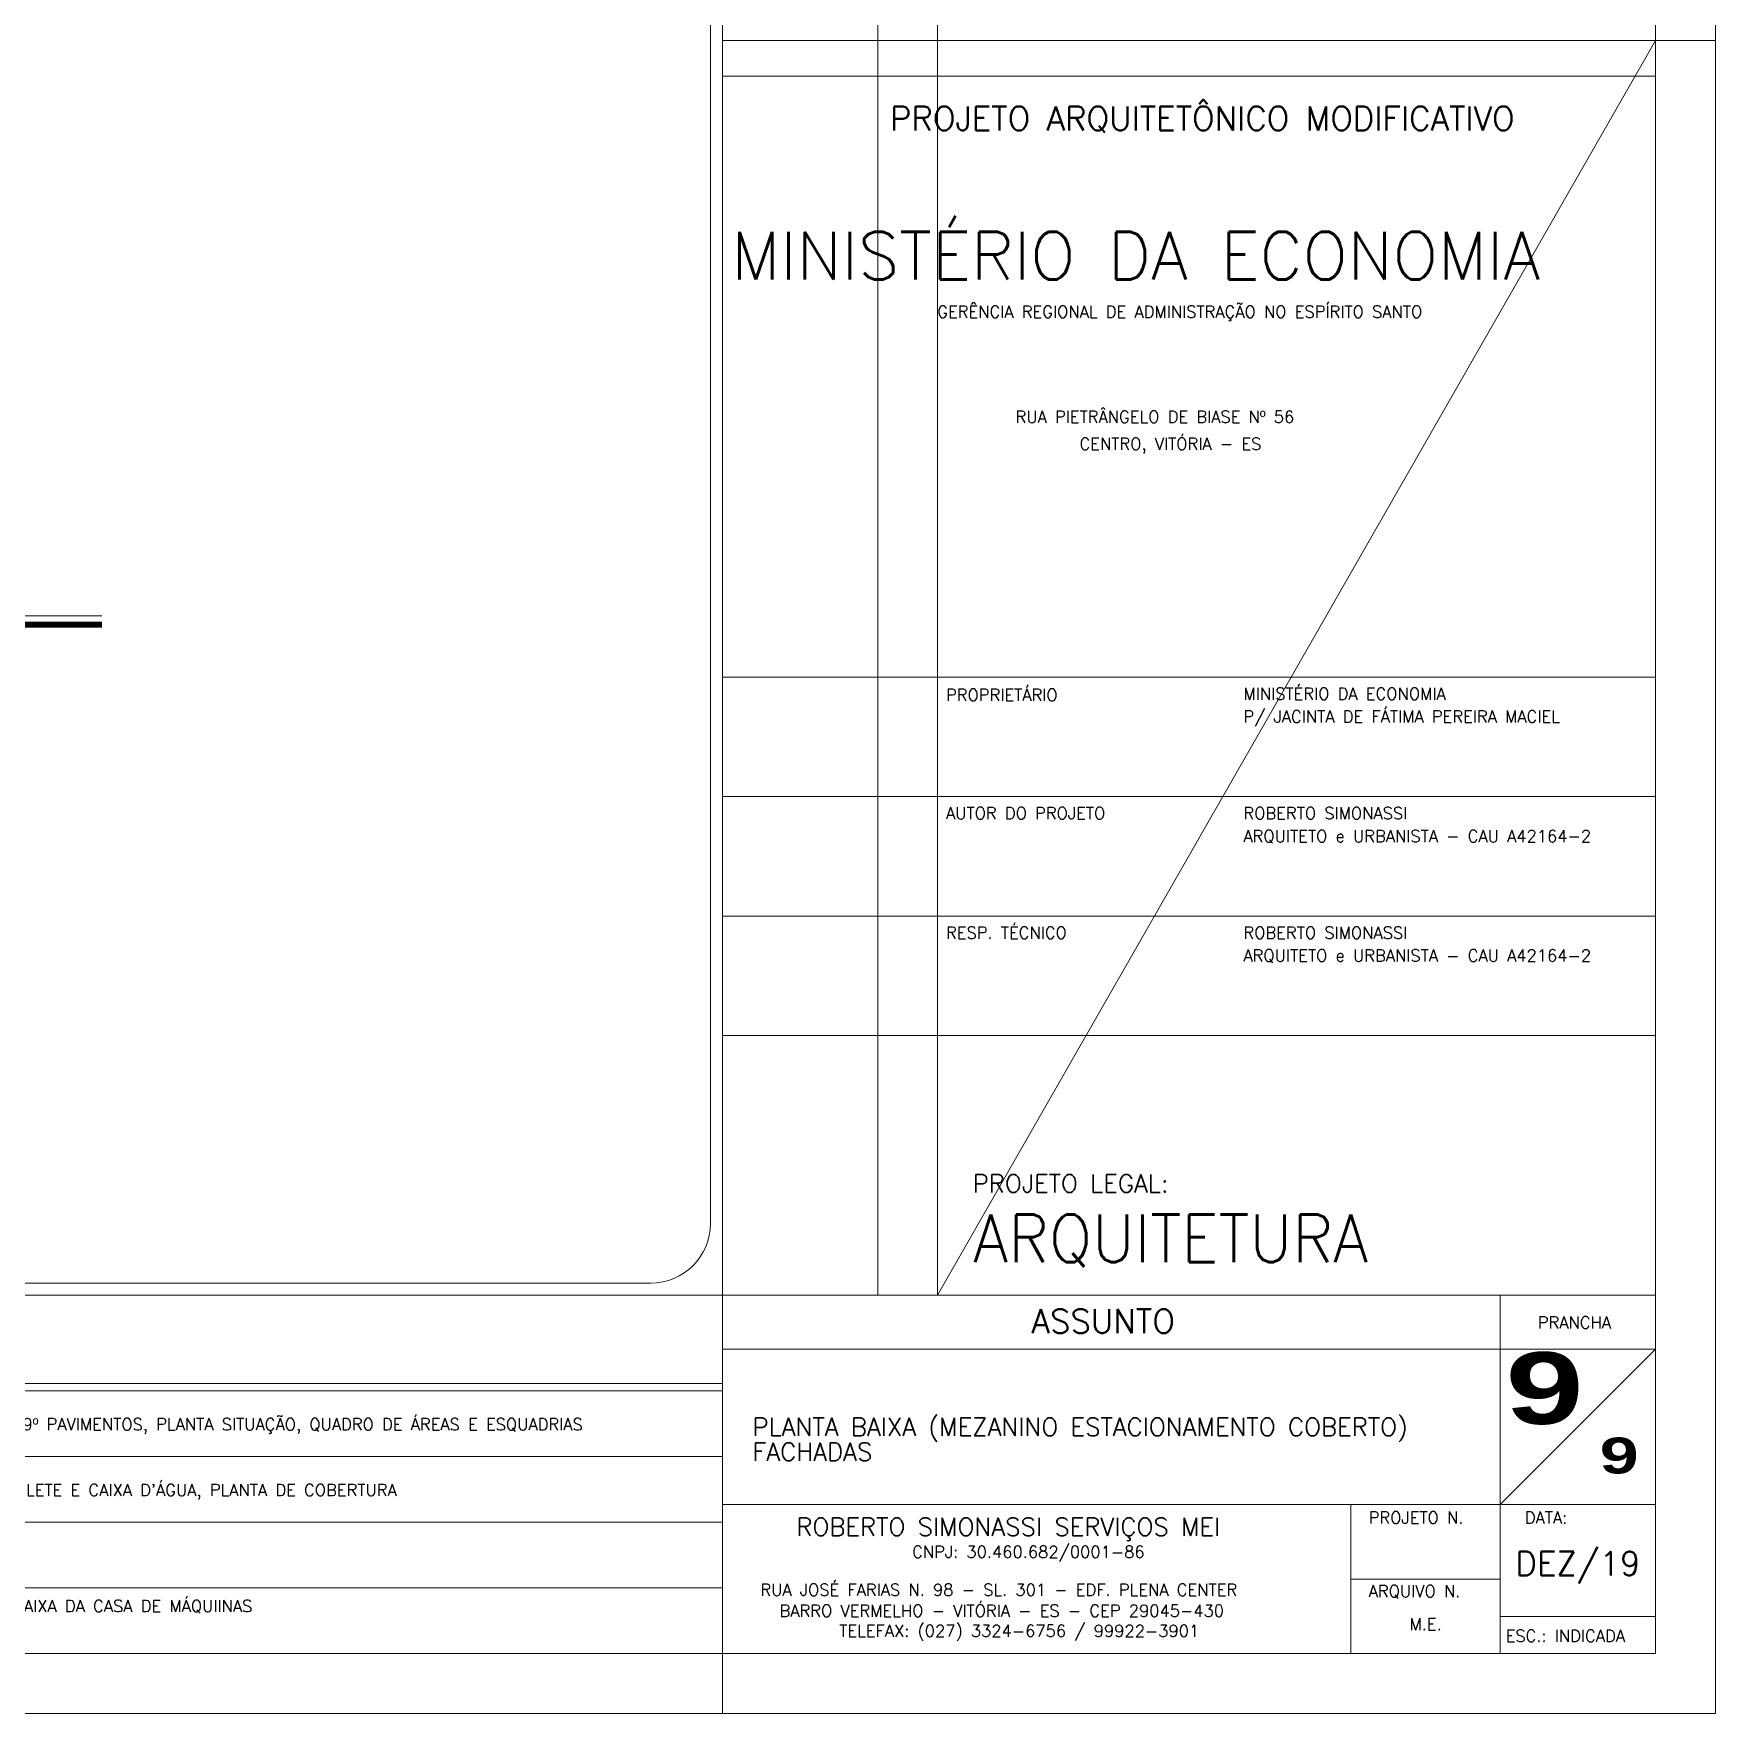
# Model space of a CAD drawing. Header units: millimetres. Extents: x 521 to 1055, y 261 to 520.
# Drawn here: x 889.21 to 917.36, y 261.32 to 289.44 of the extents above; entities that cross this region are included whole.
import ezdxf
from ezdxf.enums import TextEntityAlignment as Align

# ---------------------------------------------------------------- set-up
doc = ezdxf.new("R2010")
doc.units = ezdxf.units.MM
doc.layers.add('0.1', color=8, linetype='Continuous', lineweight=13)
doc.styles.add('80X50', font='romans.shx')
doc.styles.add('ROMANS', font='romans')
doc.styles.add('SANSSERIFBOLD', font='sasb____.pfb', dxfattribs={"width": 1.2, "height": 0.6})
doc.styles.get("Standard").update_dxf_attribs({"font": 'romans.shx'})

msp = doc.modelspace()

# ---------------------------------------------------------------- linework, layer by layer
at = {"layer": '0.1', "color": 8}
for p, q in [((900.73668, 345.32093), (900.73668, 261.32093)), ((903.33668, 344.32093), (903.33668, 268.32093)), ((904.33668, 344.32093), (904.33668, 268.32093)), ((900.73668, 289.32093), (917.35668, 289.32093)), ((916.35668, 289.32093), (904.33668, 268.32093)), ((900.73668, 288.72093), (916.35668, 288.72093)), ((900.73668, 278.6665), (916.35668, 278.6665)), ((900.73668, 276.6665), (916.35668, 276.6665)), ((900.73668, 274.6665), (916.35668, 274.6665)), ((900.73668, 272.6665), (916.35668, 272.6665)), ((913.75668, 268.32093), (913.75668, 262.32093)), ((900.73668, 267.41511), (916.35668, 267.41511)), ((916.35668, 267.41511), (913.75668, 264.81511)), ((867.59668, 266.84093), (900.73668, 266.84093)), ((867.59668, 266.72093), (900.73668, 266.72093)), ((850.97668, 265.62093), (900.73668, 265.62093)), ((900.73668, 264.81511), (916.35668, 264.81511)), ((911.25668, 264.81511), (911.25668, 262.32093)), ((850.97668, 264.52093), (900.73668, 264.52093)), ((911.25668, 263.56802), (913.75668, 263.56802)), ((850.97668, 263.42093), (900.73668, 263.42093)), ((913.75668, 262.94447), (916.35668, 262.94447))]:
    msp.add_line(p, q, dxfattribs=at)
at = {"layer": '0.1', "color": 7}
msp.add_line((890.35104, 279.69244), (798.67014, 279.69244), dxfattribs=at)
at = {"layer": '0.1', "color": 8}
for points in [[(917.35668, 345.32093), (791.15229, 345.32093), (791.15229, 261.32093), (917.35668, 261.32093)], [(793.65229, 262.32093), (793.65229, 344.32093), (916.35668, 344.32093), (916.35668, 262.32093)]]:
    msp.add_lwpolyline(points, close=True, dxfattribs=at)
msp.add_lwpolyline([(900.53668, 343.12093, 0.41421356), (899.53668, 344.12093), (794.85229, 344.12093, 0.41421356), (793.85229, 343.12093), (793.85229, 269.52093, 0.41421356), (794.85229, 268.52093), (899.53668, 268.52093, 0.41421356), (900.53668, 269.52093)], format="xyb", close=True, dxfattribs=at)
at = {"layer": '0.1', "color": 7, "const_width": 0.1}
msp.add_lwpolyline([(798.67014, 279.54244), (890.35104, 279.54244)], dxfattribs=at)
at = {"layer": '0.1', "color": 8}
msp.add_lwpolyline([(793.65229, 268.32093), (916.35668, 268.32093)], dxfattribs=at)

# ---------------------------------------------------------------- texts
for s, height, p in [('PROJETO ARQUITETÔNICO MODIFICATIVO', 0.4, (903.54, 287.81668)), ('MINISTÉRIO DA ECONOMIA', 0.8, (900.88322, 285.31904)), ('GERÊNCIA REGIONAL DE ADMINISTRAÇÃO NO ESPÍRITO SANTO', 0.2, (904.33307, 284.68103)), ('RUA PIETRÂNGELO DE BIASE Nº 56', 0.2, (905.64319, 282.92294)), ('CENTRO, VITÓRIA - ES', 0.2, (906.7132, 282.47066))]:
    msp.add_text(s, height=height, dxfattribs=at).set_placement(p)
for s, height, style, p in [('PROPRIETÁRIO', 0.2, 'ROMANS', (904.479, 278.2665)), ('MINISTÉRIO DA ECONOMIA', 0.2, 'ROMANS', (909.45677, 278.28702)), ('P/ JACINTA DE FÁTIMA PEREIRA MACIEL', 0.2, 'ROMANS', (909.45677, 277.90426)), ('AUTOR DO PROJETO', 0.2, 'ROMANS', (904.479, 276.28702)), ('ROBERTO SIMONASSI', 0.2, 'ROMANS', (909.45677, 276.28702)), ('ARQUITETO e URBANISTA - CAU A42164-2', 0.2, 'ROMANS', (909.45677, 275.90426)), ('RESP. TÉCNICO', 0.2, 'ROMANS', (904.479, 274.28702)), ('ROBERTO SIMONASSI', 0.2, 'ROMANS', (909.45677, 274.28702)), ('ARQUITETO e URBANISTA - CAU A42164-2', 0.2, 'ROMANS', (909.45677, 273.90426)), ('PROJETO LEGAL:', 0.3, 'ROMANS', (904.92557, 270.03923)), ('ASSUNTO', 0.4, 'ROMANS', (905.90989, 267.68504)), ('PRANCHA', 0.2, 'ROMANS', (914.38457, 267.76234)), ('PLANTA BAIXA - 8º E 9º PAVIMENTOS, PLANTA SITUAÇÃO, QUADRO DE ÁREAS E ESQUADRIAS', 0.2, '80X50', (885.99331, 266.05914)), ('PLANTA BAIXA (MEZANINO ESTACIONAMENTO COBERTO)', 0.3, 'ROMANS', (901.24113, 265.96528)), ('FACHADAS', 0.3, 'ROMANS', (901.24113, 265.54962)), ("PLANTA BAIXA - BARRILETE E CAIXA D'ÁGUA, PLANTA DE COBERTURA", 0.2, '80X50', (885.99331, 264.95914)), ('PROJETO N.', 0.2, 'ROMANS', (911.55375, 264.49699)), ('DATA:', 0.2, 'ROMANS', (914.16681, 264.49699)), ('ROBERTO SIMONASSI SERVIÇOS MEI', 0.3, 'ROMANS', (901.97295, 264.29367)), ('CNPJ: 30.460.682/0001-86', 0.2, 'ROMANS', (903.91224, 263.92385)), ('RUA JOSÉ FARIAS N. 98 - SL. 301 - EDF. PLENA CENTER', 0.2, 'ROMANS', (901.37224, 263.28978)), ('FACHADAS E PLANTA BAIXA DA CASA DE MÁQUIINAS', 0.2, '80X50', (885.99331, 263.01776)), ('BARRO VERMELHO - VITÓRIA - ES - CEP 29045-430', 0.2, 'ROMANS', (901.69279, 262.93917)), ('ARQUIVO N.', 0.2, 'ROMANS', (911.55375, 263.26512)), ('TELEFAX: (027) 3324-6756 / 99922-3901', 0.2, 'ROMANS', (902.69169, 262.60148)), ('ESC.: INDICADA', 0.2, 'ROMANS', (913.84627, 262.51762))]:
    msp.add_text(s, height=height, dxfattribs=dict(at, style=style)).set_placement(p)
for tag, p, height, style, width in [('ARQUITETURA', (904.93453, 268.87102), 0.8, 'ROMANS', 0.95), ('9', (913.84516, 266.16523), 1.2, 'SANSSERIFBOLD', 1.4), ('9', (915.42046, 265.3362), 0.6, 'SANSSERIFBOLD', 1.4)]:
    msp.add_attdef(tag, p, '', height=height, dxfattribs=dict(at, style=style, width=width))
at = {"layer": '0.1', "color": 8, "style": 'ROMANS'}
for tag, height, p in [('DEZ/19', 0.4, (915.05668, 263.62964)), ('M.E.', 0.2, (912.50668, 262.71385))]:
    msp.add_attdef(tag, text='', height=height, dxfattribs=at).set_placement(p, align=Align.CENTER)

doc.saveas('drawing.dxf')
